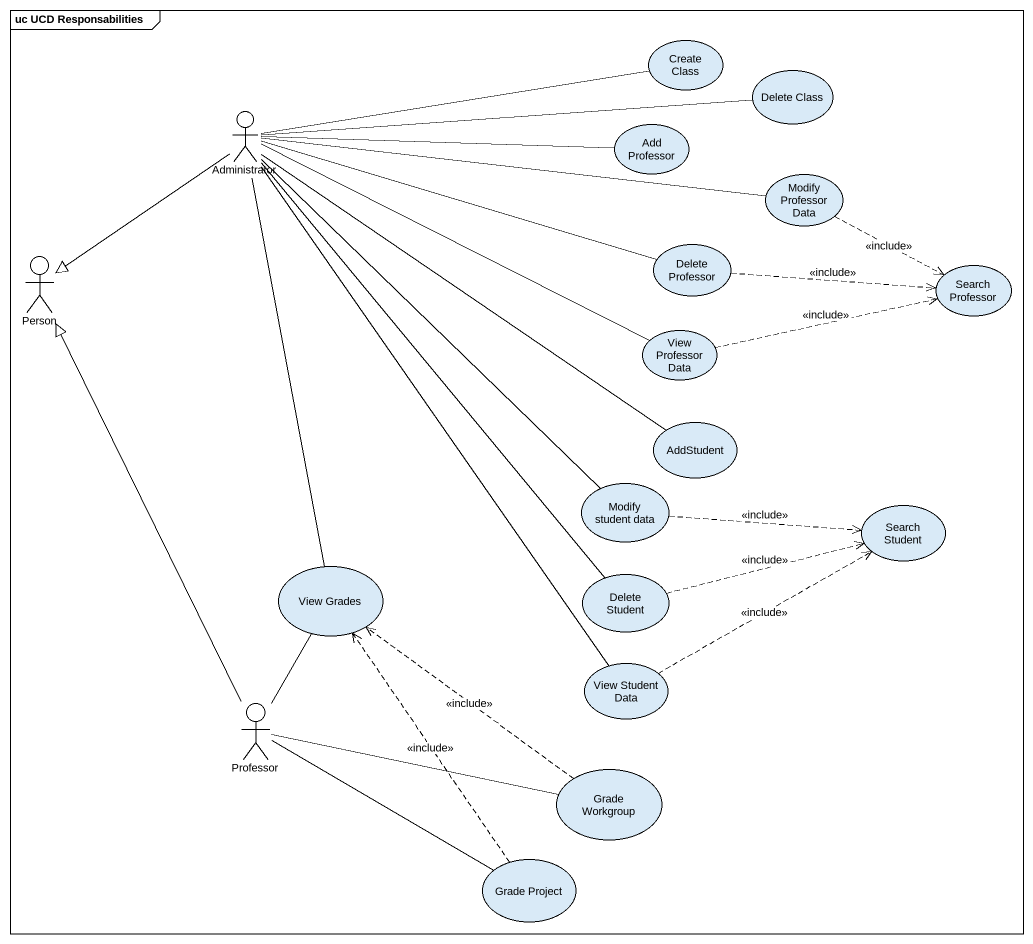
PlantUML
@startuml
mainframe uc UCD Responsabilities
usecase "Create Class" as Create_Class
usecase "Delete Class" as Delete_Class
actor Administrator
usecase "Add Professor" as Add_Professor
usecase "Modify Professor Data" as Modify_Professor_Data
actor "Person" as Person_
usecase "Delete Professor" as Delete_Professor
usecase "Search Professor" as Search_Professor
usecase "View Professor Data" as View_Professor_Data
usecase AddStudent
usecase "Modify student data" as Modify_student_data
usecase "Search Student" as Search_Student
usecase "View Grades" as View_Grades
usecase "Delete Student" as Delete_Student
usecase "View Student Data" as View_Student_Data
actor Professor
usecase "Grade Workgroup" as Grade_Workgroup
usecase "Grade Project" as Grade_Project
Administrator -right- Create_Class
Administrator -right- Delete_Class
Administrator -right- Add_Professor
Administrator -right- Modify_Professor_Data
Administrator --|> Person_
Administrator -right- Delete_Professor
Administrator -right- View_Professor_Data
Administrator -- AddStudent
Administrator -- Modify_student_data
Administrator -- View_Grades
Administrator -- Delete_Student
Administrator -- View_Student_Data
Modify_Professor_Data .right.> Search_Professor : <<include>>
Delete_Professor .right.> Search_Professor : <<include>>
View_Professor_Data .right.> Search_Professor : <<include>>
Modify_student_data .right.> Search_Student : <<include>>
Delete_Student .right.> Search_Student : <<include>>
View_Student_Data .right.> Search_Student : <<include>>
Professor -up-|> Person_
Professor -up- View_Grades
Professor -right- Grade_Workgroup
Professor -right- Grade_Project
Grade_Workgroup .up.> View_Grades : <<include>>
Grade_Project .up.> View_Grades : <<include>>
@enduml
